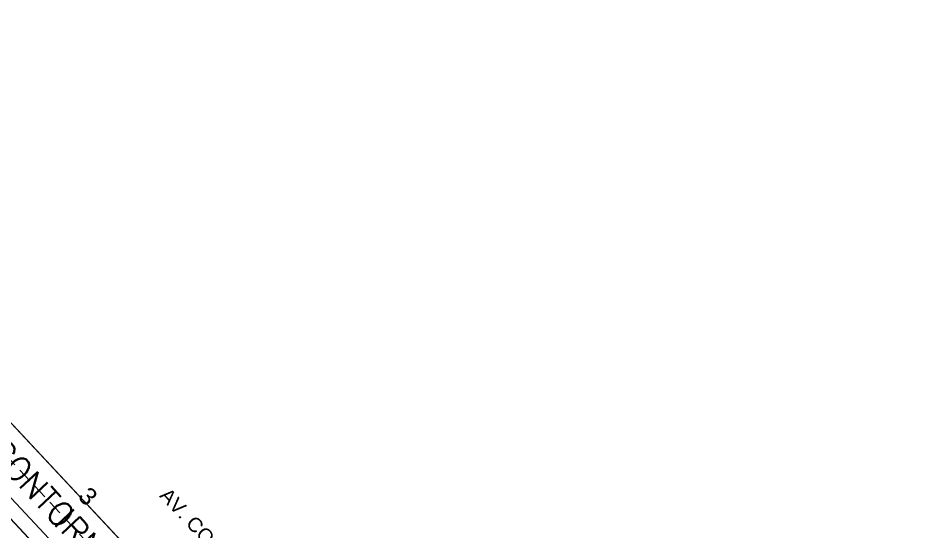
# Model space of a CAD drawing. Header units: metres. Extents: x 437145 to 443371, y 9612590 to 9615494.
# Drawn here: x 437576.7 to 437699.9, y 9614940.2 to 9615010.5 of the extents above; entities that cross this region are included whole.
import ezdxf

# ---------------------------------------------------------------- set-up
doc = ezdxf.new("R2010")
doc.units = ezdxf.units.M
doc.linetypes.add('ACAD_ISO02W100', pattern=[15, 12, -3])
doc.linetypes.add('DASHED2', pattern=[0.375, 0.25, -0.125])
for name, color, linetype in [('ADUTORA', 90, 'Continuous'), ('Auxiliar', 7, 'Continuous'), ('Eixo Acesso', 2, 'ACAD_ISO02W100'), ('Estacas', 7, 'Continuous'), ('Layer3', 1, 'Continuous'), ('M_FIO', 32, 'Continuous')]:
    doc.layers.add(name, color=color, linetype=linetype)
doc.layers.get('0').off()
doc.styles.add('ARIAL', font='arial.ttf')
doc.styles.add('symplex', font='simplex.shx', dxfattribs={"bigfont": 'bigfont.shx'})

# ---------------------------------------------------------------- blocks, each defined once
blk = doc.blocks.new('Est')
at = {"const_width": 0.2}
blk.add_lwpolyline([(0, -1.19999999925494), (0, 1.200000001117586)], dxfattribs=at)
blk = doc.blocks.new('atutu')
at = {"layer": 'Layer3', "color": 0}
for points in [[(2829.271410125623, 1186.552887119684), (2863.271410113399, 1186.554095730516), (2863.271365478309, 928.7582078374508), (2435.280574230909, 928.7586033831868)], [(2863.280575853214, 928.758207835588), (2863.272299075756, 1161.558227075595)], [(2854.277845375147, 1005.557908125553), (2854.272761272581, 1148.557907993305)]]:
    blk.add_lwpolyline(points, dxfattribs=at)
at = {"layer": 'M_FIO'}
for points in [[(2863.271405439324, 1159.558228547084), (2863.271405439324, 1159.558228547084), (2863.271365478309, 928.7582078374508), (2856.28057584815, 928.7582142989668)], [(2856.277874826536, 1004.729552109125), (2856.272731816595, 1149.386406222689)], [(2856.277874827642, 1004.729552109125), (2856.2727318177, 1149.386406222689)]]:
    blk.add_lwpolyline(points, dxfattribs=at)
at = {"layer": 'ADUTORA', "color": 7, "style": 'symplex'}
blk.add_text('AV. CONTORNO LESTE', height=3.284297485517897, rotation=270.0256716937466, dxfattribs=at).set_placement((2858.100957446231, 1118.543453418049))

msp = doc.modelspace()

# ---------------------------------------------------------------- linework, layer by layer
at = {"layer": 'Auxiliar', "color": 2, "linetype": 'Continuous', "lineweight": -3}
msp.add_line((437640.9228295655, 9614872.095943393), (437543.2630880852, 9614976.554427419), dxfattribs=at)
at = {"layer": 'Eixo Acesso', "color": 3, "linetype": 'DASHED2', "lineweight": -3, "ltscale": 8}
msp.add_line((437542.160012521, 9614985.790384073), (437650.0637849299, 9614870.37471416), dxfattribs=at)

# ---------------------------------------------------------------- block references
at = {"rotation": 43.07140519794264}
msp.add_blockref('atutu', (436242.5698856535, 9612188.321055599), dxfattribs=at)
at = {"layer": 'Estacas', "color": 7, "linetype": 'Continuous', "lineweight": -3, "xscale": 1.458333333106969, "yscale": 1.458333333106969, "zscale": 1.458333333106969, "rotation": 313.073442243589}
msp.add_blockref('Est', (437583.1361278365, 9614941.961649505), dxfattribs=at)

# ---------------------------------------------------------------- texts
at = {"layer": 'ADUTORA', "color": 7, "extrusion": (0.2523981432401358, 0.1002419811213371, 0.9624171250085908), "style": 'ARIAL'}
msp.add_text('AV. CONTORNO LESTE', height=2, rotation=202.2865637537625, dxfattribs=at).set_placement((8774459.959396731, -3807024.906682496, 1074276.704631067))
at = {"layer": 'Estacas', "color": 7, "linetype": 'Continuous', "lineweight": -3, "insert": (437585.4371364012, 9614944.112895563), "char_height": 2.399999999999999, "attachment_point": 8, "rotation": 313.073442243589, "style": 'ARIAL'}
msp.add_mtext('{\\C256;3}', dxfattribs=at)

doc.saveas('drawing.dxf')
